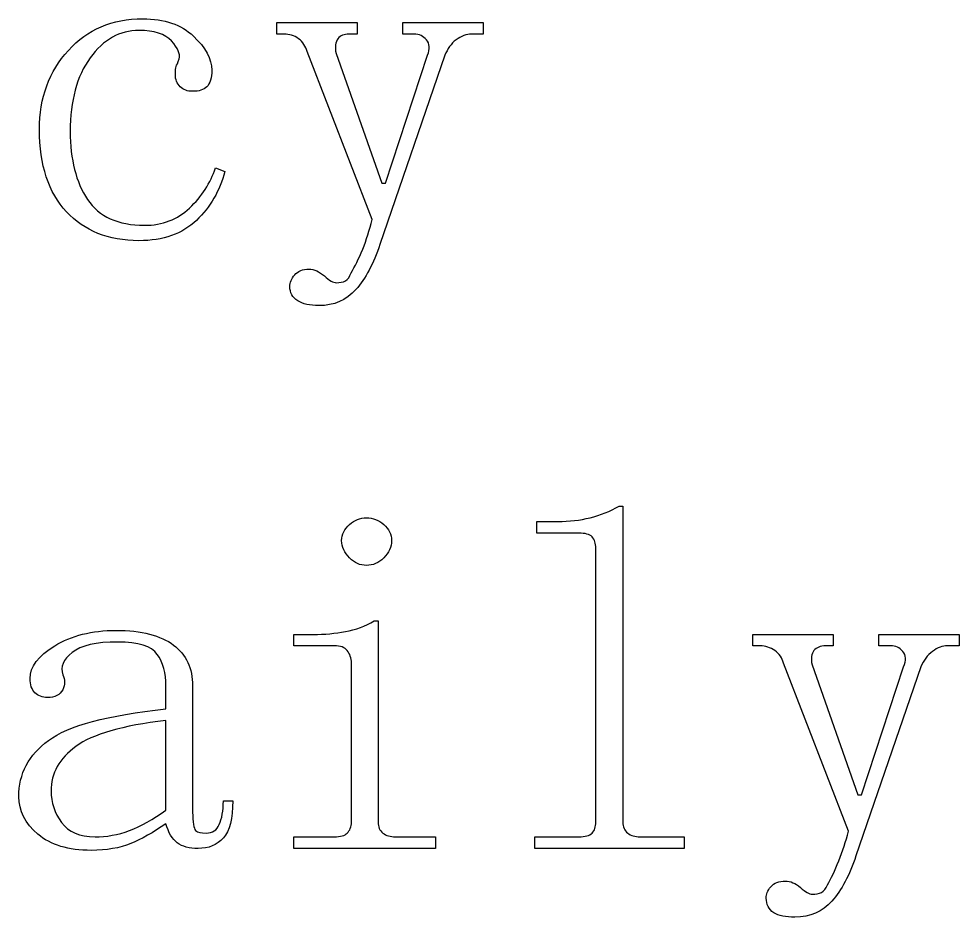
# Model space of a CAD drawing. Header units: centimetres. Extents: x -8.7 to 8.7, y -12.1 to 12.9.
# Drawn here: x 1.806 to 3.878, y 10.692 to 12.67 of the extents above; entities that cross this region are included whole.
import ezdxf

# ---------------------------------------------------------------- set-up
doc = ezdxf.new("R2010")
doc.units = ezdxf.units.CM
doc.header["$MEASUREMENT"] = 0
doc.layers.add('Layer 1', color=7, linetype='Continuous')

msp = doc.modelspace()

# ---------------------------------------------------------------- linework, layer by layer
at = {"layer": 'Layer 1'}
for points, knots in [([(2.07924, 12.67023), (2.01187, 12.67023), (1.95763, 12.64709), (1.91553, 12.60078), (1.91553, 12.60078), (1.87343, 12.55447), (1.85186, 12.49649), (1.85186, 12.42632), (1.85186, 12.42632), (1.85186, 12.34773), (1.87209, 12.28735), (1.91139, 12.24525), (1.91139, 12.24525), (1.95069, 12.20315), (2.0036, 12.18158), (2.07097, 12.18158), (2.07097, 12.18158), (2.1243, 12.18158), (2.1666, 12.19676), (2.19747, 12.22623), (2.19747, 12.22623), (2.22835, 12.2557), (2.24908, 12.29161), (2.26031, 12.33372), (2.26031, 12.33372), (2.26031, 12.33372), (2.23964, 12.34199), (2.23964, 12.34199), (2.23964, 12.34199), (2.22841, 12.30831), (2.20925, 12.27878), (2.18259, 12.25352), (2.18259, 12.25352), (2.15592, 12.22826), (2.12267, 12.21549), (2.08337, 12.21549), (2.08337, 12.21549), (2.02442, 12.21549), (1.98296, 12.23465), (1.95769, 12.27254), (1.95769, 12.27254), (1.93243, 12.31043), (1.91966, 12.36044), (1.91966, 12.42219), (1.91966, 12.42219), (1.91966, 12.48956), (1.93401, 12.54355), (1.96348, 12.58425), (1.96348, 12.58425), (1.99295, 12.62495), (2.02886, 12.64461), (2.07097, 12.64461), (2.07097, 12.64461), (2.10465, 12.64461), (2.12887, 12.6369), (2.1429, 12.62146), (2.1429, 12.62146), (2.15693, 12.60602), (2.16224, 12.593), (2.15944, 12.58177), (2.15944, 12.58177), (2.15663, 12.57335), (2.15423, 12.56804), (2.15283, 12.56523), (2.15283, 12.56523), (2.15143, 12.56242), (2.15118, 12.55629), (2.15118, 12.54787), (2.15118, 12.54787), (2.15118, 12.53664), (2.15491, 12.5276), (2.16193, 12.52058), (2.16193, 12.52058), (2.16895, 12.51356), (2.17799, 12.51066), (2.18922, 12.51066), (2.18922, 12.51066), (2.20325, 12.51066), (2.21362, 12.51356), (2.22064, 12.52058), (2.22064, 12.52058), (2.22766, 12.5276), (2.23139, 12.54012), (2.23139, 12.55696), (2.23139, 12.55696), (2.23139, 12.58222), (2.21754, 12.60694), (2.19088, 12.6322), (2.19088, 12.6322), (2.16421, 12.65746), (2.12698, 12.67023), (2.07926, 12.67023), (2.07926, 12.67023), (2.07926, 12.67023), (2.07924, 12.67023), (2.07924, 12.67023)], [0, 0, 0, 0, 0.04, 0.04, 0.04, 0.04, 0.08, 0.08, 0.08, 0.08, 0.12, 0.12, 0.12, 0.12, 0.16, 0.16, 0.16, 0.16, 0.2, 0.2, 0.2, 0.2, 0.24, 0.24, 0.24, 0.24, 0.28, 0.28, 0.28, 0.28, 0.32, 0.32, 0.32, 0.32, 0.36, 0.36, 0.36, 0.36, 0.4, 0.4, 0.4, 0.4, 0.44, 0.44, 0.44, 0.44, 0.48, 0.48, 0.48, 0.48, 0.52, 0.52, 0.52, 0.52, 0.56, 0.56, 0.56, 0.56, 0.6, 0.6, 0.6, 0.6, 0.64, 0.64, 0.64, 0.64, 0.68, 0.68, 0.68, 0.68, 0.72, 0.72, 0.72, 0.72, 0.76, 0.76, 0.76, 0.76, 0.8, 0.8, 0.8, 0.8, 0.84, 0.84, 0.84, 0.84, 0.88, 0.88, 0.88, 0.88, 0.92, 0.92, 0.92, 0.92, 1, 1, 1, 1]), ([(2.37441, 12.66196), (2.37441, 12.66196), (2.37441, 12.63633), (2.37441, 12.63633), (2.37441, 12.63633), (2.37441, 12.63633), (2.39095, 12.63633), (2.39095, 12.63633), (2.39095, 12.63633), (2.40218, 12.63633), (2.41255, 12.63342), (2.42237, 12.62641), (2.42237, 12.62641), (2.43219, 12.61939), (2.43858, 12.60953), (2.44139, 12.5983), (2.44139, 12.5983), (2.44139, 12.5983), (2.58443, 12.22788), (2.58443, 12.22788), (2.58443, 12.22788), (2.57882, 12.20542), (2.57218, 12.18361), (2.56376, 12.16256), (2.56376, 12.16256), (2.55534, 12.14151), (2.54655, 12.1245), (2.53813, 12.11047), (2.53813, 12.11047), (2.53532, 12.10205), (2.53134, 12.09591), (2.52573, 12.09311), (2.52573, 12.09311), (2.52012, 12.0903), (2.51348, 12.08898), (2.50506, 12.08898), (2.50506, 12.08898), (2.49945, 12.08898), (2.49066, 12.09404), (2.47943, 12.10386), (2.47943, 12.10386), (2.4682, 12.11368), (2.45676, 12.11874), (2.44553, 12.11874), (2.44553, 12.11874), (2.4315, 12.11874), (2.42113, 12.11476), (2.41411, 12.10634), (2.41411, 12.10634), (2.40709, 12.09792), (2.40336, 12.08913), (2.40336, 12.08071), (2.40336, 12.08071), (2.40336, 12.06668), (2.4095, 12.05631), (2.42072, 12.04929), (2.42072, 12.04929), (2.43195, 12.04227), (2.44737, 12.03854), (2.46702, 12.03854), (2.46702, 12.03854), (2.5007, 12.03854), (2.52782, 12.05023), (2.54888, 12.07409), (2.54888, 12.07409), (2.56993, 12.09795), (2.58776, 12.13121), (2.6018, 12.17331), (2.6018, 12.17331), (2.6018, 12.17331), (2.74484, 12.59003), (2.74484, 12.59003), (2.74484, 12.59003), (2.75045, 12.60406), (2.75842, 12.61551), (2.76964, 12.62393), (2.76964, 12.62393), (2.78087, 12.63235), (2.79231, 12.63633), (2.80354, 12.63633), (2.80354, 12.63633), (2.80354, 12.63633), (2.82917, 12.63633), (2.82917, 12.63633), (2.82917, 12.63633), (2.82917, 12.63633), (2.82917, 12.66196), (2.82917, 12.66196), (2.82917, 12.66196), (2.82917, 12.66196), (2.65223, 12.66196), (2.65223, 12.66196), (2.65223, 12.66196), (2.65223, 12.66196), (2.65223, 12.63633), (2.65223, 12.63633), (2.65223, 12.63633), (2.65223, 12.63633), (2.67703, 12.63633), (2.67703, 12.63633), (2.67703, 12.63633), (2.68826, 12.63633), (2.6973, 12.63235), (2.70432, 12.62393), (2.70432, 12.62393), (2.71134, 12.61551), (2.71241, 12.60406), (2.7068, 12.59003), (2.7068, 12.59003), (2.7068, 12.59003), (2.6142, 12.30808), (2.6142, 12.30808), (2.6142, 12.30808), (2.6142, 12.30808), (2.60593, 12.30808), (2.60593, 12.30808), (2.60593, 12.30808), (2.60593, 12.30808), (2.50506, 12.59416), (2.50506, 12.59416), (2.50506, 12.59416), (2.50225, 12.60819), (2.50358, 12.61939), (2.50919, 12.62641), (2.50919, 12.62641), (2.5148, 12.63343), (2.52277, 12.63633), (2.53399, 12.63633), (2.53399, 12.63633), (2.53399, 12.63633), (2.55135, 12.63633), (2.55135, 12.63633), (2.55135, 12.63633), (2.55135, 12.63633), (2.55135, 12.66196), (2.55135, 12.66196), (2.55135, 12.66196), (2.55135, 12.66196), (2.37441, 12.66196), (2.37441, 12.66196)], [0, 0, 0, 0, 0.0277778, 0.0277778, 0.0277778, 0.0277778, 0.0555556, 0.0555556, 0.0555556, 0.0555556, 0.0833333, 0.0833333, 0.0833333, 0.0833333, 0.1111111, 0.1111111, 0.1111111, 0.1111111, 0.1388889, 0.1388889, 0.1388889, 0.1388889, 0.1666667, 0.1666667, 0.1666667, 0.1666667, 0.1944444, 0.1944444, 0.1944444, 0.1944444, 0.2222222, 0.2222222, 0.2222222, 0.2222222, 0.25, 0.25, 0.25, 0.25, 0.2777778, 0.2777778, 0.2777778, 0.2777778, 0.3055556, 0.3055556, 0.3055556, 0.3055556, 0.3333333, 0.3333333, 0.3333333, 0.3333333, 0.3611111, 0.3611111, 0.3611111, 0.3611111, 0.3888889, 0.3888889, 0.3888889, 0.3888889, 0.4166667, 0.4166667, 0.4166667, 0.4166667, 0.4444444, 0.4444444, 0.4444444, 0.4444444, 0.4722222, 0.4722222, 0.4722222, 0.4722222, 0.5, 0.5, 0.5, 0.5, 0.5277778, 0.5277778, 0.5277778, 0.5277778, 0.5555556, 0.5555556, 0.5555556, 0.5555556, 0.5833333, 0.5833333, 0.5833333, 0.5833333, 0.6111111, 0.6111111, 0.6111111, 0.6111111, 0.6388889, 0.6388889, 0.6388889, 0.6388889, 0.6666667, 0.6666667, 0.6666667, 0.6666667, 0.6944444, 0.6944444, 0.6944444, 0.6944444, 0.7222222, 0.7222222, 0.7222222, 0.7222222, 0.75, 0.75, 0.75, 0.75, 0.7777778, 0.7777778, 0.7777778, 0.7777778, 0.8055556, 0.8055556, 0.8055556, 0.8055556, 0.8333333, 0.8333333, 0.8333333, 0.8333333, 0.8611111, 0.8611111, 0.8611111, 0.8611111, 0.8888889, 0.8888889, 0.8888889, 0.8888889, 0.9166667, 0.9166667, 0.9166667, 0.9166667, 0.9444444, 0.9444444, 0.9444444, 0.9444444, 1, 1, 1, 1]), ([(3.12848, 11.59702), (3.10883, 11.58579), (3.08727, 11.577), (3.06481, 11.57139), (3.06481, 11.57139), (3.04235, 11.56578), (3.01897, 11.56312), (2.9937, 11.56312), (2.9937, 11.56312), (2.9937, 11.56312), (2.9474, 11.56312), (2.9474, 11.56312), (2.9474, 11.56312), (2.9474, 11.56312), (2.9474, 11.53749), (2.9474, 11.53749), (2.9474, 11.53749), (2.9474, 11.53749), (3.04, 11.53749), (3.04, 11.53749), (3.04, 11.53749), (3.05403, 11.53749), (3.06332, 11.53483), (3.06894, 11.52922), (3.06894, 11.52922), (3.07455, 11.52361), (3.07721, 11.51482), (3.07721, 11.50359), (3.07721, 11.50359), (3.07721, 11.50359), (3.07721, 10.90166), (3.07721, 10.90166), (3.07721, 10.90166), (3.07721, 10.89043), (3.07456, 10.88247), (3.06894, 10.87686), (3.06894, 10.87686), (3.06333, 10.87125), (3.05404, 10.86859), (3.04, 10.86859), (3.04, 10.86859), (3.04, 10.86859), (2.94326, 10.86859), (2.94326, 10.86859), (2.94326, 10.86859), (2.94326, 10.86859), (2.94326, 10.84296), (2.94326, 10.84296), (2.94326, 10.84296), (2.94326, 10.84296), (3.27151, 10.84296), (3.27151, 10.84296), (3.27151, 10.84296), (3.27151, 10.84296), (3.27151, 10.86859), (3.27151, 10.86859), (3.27151, 10.86859), (3.27151, 10.86859), (3.17477, 10.86859), (3.17477, 10.86859), (3.17477, 10.86859), (3.16354, 10.86859), (3.1545, 10.87124), (3.14748, 10.87686), (3.14748, 10.87686), (3.14046, 10.88247), (3.13673, 10.89044), (3.13673, 10.90166), (3.13673, 10.90166), (3.13673, 10.90166), (3.13673, 11.59702), (3.13673, 11.59702), (3.13673, 11.59702), (3.13673, 11.59702), (3.12846, 11.59702), (3.12846, 11.59702), (3.12846, 11.59702), (3.12846, 11.59702), (3.12848, 11.59702), (3.12848, 11.59702)], [0, 0, 0, 0, 0.047619, 0.047619, 0.047619, 0.047619, 0.0952381, 0.0952381, 0.0952381, 0.0952381, 0.1428571, 0.1428571, 0.1428571, 0.1428571, 0.1904762, 0.1904762, 0.1904762, 0.1904762, 0.2380952, 0.2380952, 0.2380952, 0.2380952, 0.2857143, 0.2857143, 0.2857143, 0.2857143, 0.3333333, 0.3333333, 0.3333333, 0.3333333, 0.3809524, 0.3809524, 0.3809524, 0.3809524, 0.4285714, 0.4285714, 0.4285714, 0.4285714, 0.4761905, 0.4761905, 0.4761905, 0.4761905, 0.5238095, 0.5238095, 0.5238095, 0.5238095, 0.5714286, 0.5714286, 0.5714286, 0.5714286, 0.6190476, 0.6190476, 0.6190476, 0.6190476, 0.6666667, 0.6666667, 0.6666667, 0.6666667, 0.7142857, 0.7142857, 0.7142857, 0.7142857, 0.7619048, 0.7619048, 0.7619048, 0.7619048, 0.8095238, 0.8095238, 0.8095238, 0.8095238, 0.8571429, 0.8571429, 0.8571429, 0.8571429, 0.9047619, 0.9047619, 0.9047619, 0.9047619, 1, 1, 1, 1]), ([(2.57203, 11.57138), (2.558, 11.57138), (2.54605, 11.56632), (2.53482, 11.5565), (2.53482, 11.5565), (2.52359, 11.54668), (2.51746, 11.53498), (2.51746, 11.52095), (2.51746, 11.52095), (2.51746, 11.50691), (2.5236, 11.49414), (2.53482, 11.48292), (2.53482, 11.48292), (2.54605, 11.47169), (2.55799, 11.46638), (2.57203, 11.46638), (2.57203, 11.46638), (2.58606, 11.46638), (2.59884, 11.47169), (2.61006, 11.48292), (2.61006, 11.48292), (2.62129, 11.49415), (2.62742, 11.50692), (2.62742, 11.52095), (2.62742, 11.52095), (2.62742, 11.53498), (2.62128, 11.54668), (2.61006, 11.5565), (2.61006, 11.5565), (2.59883, 11.56632), (2.58606, 11.57138), (2.57203, 11.57138)], [0, 0, 0, 0, 0.1111111, 0.1111111, 0.1111111, 0.1111111, 0.2222222, 0.2222222, 0.2222222, 0.2222222, 0.3333333, 0.3333333, 0.3333333, 0.3333333, 0.4444444, 0.4444444, 0.4444444, 0.4444444, 0.5555556, 0.5555556, 0.5555556, 0.5555556, 0.6666667, 0.6666667, 0.6666667, 0.6666667, 0.7777778, 0.7777778, 0.7777778, 0.7777778, 1, 1, 1, 1]), ([(2.58939, 11.34401), (2.56974, 11.33278), (2.54818, 11.32507), (2.52572, 11.32086), (2.52572, 11.32086), (2.50326, 11.31665), (2.47988, 11.31424), (2.45461, 11.31425), (2.45461, 11.31425), (2.45461, 11.31425), (2.41244, 11.31425), (2.41244, 11.31425), (2.41244, 11.31425), (2.41244, 11.31425), (2.41244, 11.28945), (2.41244, 11.28945), (2.41244, 11.28945), (2.41244, 11.28945), (2.50091, 11.28945), (2.50091, 11.28945), (2.50091, 11.28945), (2.51494, 11.28945), (2.52423, 11.28572), (2.52985, 11.2787), (2.52985, 11.2787), (2.53546, 11.27168), (2.53894, 11.26264), (2.53895, 11.25141), (2.53895, 11.25141), (2.53895, 11.25141), (2.53895, 10.90166), (2.53895, 10.90166), (2.53895, 10.90166), (2.53895, 10.89043), (2.53547, 10.88247), (2.52985, 10.87686), (2.52985, 10.87686), (2.52424, 10.87125), (2.51495, 10.86859), (2.50091, 10.86859), (2.50091, 10.86859), (2.50091, 10.86859), (2.41244, 10.86859), (2.41244, 10.86859), (2.41244, 10.86859), (2.41244, 10.86859), (2.41244, 10.84296), (2.41244, 10.84296), (2.41244, 10.84296), (2.41244, 10.84296), (2.72415, 10.84296), (2.72415, 10.84296), (2.72415, 10.84296), (2.72415, 10.84296), (2.72415, 10.86859), (2.72415, 10.86859), (2.72415, 10.86859), (2.72415, 10.86859), (2.63568, 10.86859), (2.63568, 10.86859), (2.63568, 10.86859), (2.62445, 10.86859), (2.61541, 10.87124), (2.60839, 10.87686), (2.60839, 10.87686), (2.60137, 10.88247), (2.59764, 10.89044), (2.59764, 10.90166), (2.59764, 10.90166), (2.59764, 10.90166), (2.59764, 11.34401), (2.59764, 11.34401), (2.59764, 11.34401), (2.59764, 11.34401), (2.58937, 11.34401), (2.58937, 11.34401), (2.58937, 11.34401), (2.58937, 11.34401), (2.58939, 11.34401), (2.58939, 11.34401)], [0, 0, 0, 0, 0.047619, 0.047619, 0.047619, 0.047619, 0.0952381, 0.0952381, 0.0952381, 0.0952381, 0.1428571, 0.1428571, 0.1428571, 0.1428571, 0.1904762, 0.1904762, 0.1904762, 0.1904762, 0.2380952, 0.2380952, 0.2380952, 0.2380952, 0.2857143, 0.2857143, 0.2857143, 0.2857143, 0.3333333, 0.3333333, 0.3333333, 0.3333333, 0.3809524, 0.3809524, 0.3809524, 0.3809524, 0.4285714, 0.4285714, 0.4285714, 0.4285714, 0.4761905, 0.4761905, 0.4761905, 0.4761905, 0.5238095, 0.5238095, 0.5238095, 0.5238095, 0.5714286, 0.5714286, 0.5714286, 0.5714286, 0.6190476, 0.6190476, 0.6190476, 0.6190476, 0.6666667, 0.6666667, 0.6666667, 0.6666667, 0.7142857, 0.7142857, 0.7142857, 0.7142857, 0.7619048, 0.7619048, 0.7619048, 0.7619048, 0.8095238, 0.8095238, 0.8095238, 0.8095238, 0.8571429, 0.8571429, 0.8571429, 0.8571429, 0.9047619, 0.9047619, 0.9047619, 0.9047619, 1, 1, 1, 1]), ([(2.02053, 11.32334), (1.9672, 11.32334), (1.92225, 11.31189), (1.88576, 11.28944), (1.88576, 11.28944), (1.84927, 11.26698), (1.83119, 11.24277), (1.83119, 11.21751), (1.83119, 11.21751), (1.83119, 11.20347), (1.83492, 11.19311), (1.84194, 11.18609), (1.84194, 11.18609), (1.84896, 11.17907), (1.858, 11.17534), (1.86923, 11.17534), (1.86923, 11.17534), (1.88607, 11.17534), (1.89752, 11.18148), (1.90313, 11.1927), (1.90313, 11.1927), (1.90874, 11.20393), (1.90874, 11.21454), (1.90313, 11.22577), (1.90313, 11.22577), (1.89752, 11.24261), (1.90415, 11.25911), (1.9238, 11.27455), (1.9238, 11.27455), (1.94345, 11.28999), (1.97695, 11.2977), (2.02467, 11.2977), (2.02467, 11.2977), (2.06958, 11.2977), (2.09885, 11.28866), (2.11149, 11.27041), (2.11149, 11.27041), (2.12412, 11.25216), (2.13051, 11.22903), (2.13051, 11.20096), (2.13051, 11.20096), (2.13051, 11.20096), (2.13051, 11.15052), (2.13051, 11.15052), (2.13051, 11.15052), (2.00139, 11.13649), (1.91522, 11.11335), (1.87171, 11.08107), (1.87171, 11.08107), (1.8282, 11.04879), (1.80639, 11.00757), (1.80639, 10.95705), (1.80639, 10.95705), (1.80639, 10.92617), (1.82049, 10.89823), (1.84856, 10.87437), (1.84856, 10.87437), (1.87663, 10.85051), (1.91544, 10.83882), (1.96597, 10.83882), (1.96597, 10.83882), (1.99965, 10.83882), (2.02893, 10.84388), (2.05279, 10.8537), (2.05279, 10.8537), (2.07665, 10.86352), (2.10244, 10.87787), (2.13051, 10.89752), (2.13051, 10.89752), (2.13612, 10.87787), (2.14409, 10.86377), (2.15531, 10.85535), (2.15531, 10.85535), (2.16654, 10.84693), (2.18196, 10.84295), (2.20161, 10.84295), (2.20161, 10.84295), (2.22406, 10.84295), (2.24297, 10.85066), (2.25701, 10.8661), (2.25701, 10.8661), (2.27104, 10.88154), (2.27768, 10.90866), (2.27768, 10.94796), (2.27768, 10.94796), (2.27768, 10.94796), (2.25701, 10.94796), (2.25701, 10.94796), (2.25701, 10.94796), (2.25701, 10.9255), (2.25353, 10.9085), (2.24791, 10.89587), (2.24791, 10.89587), (2.2423, 10.88324), (2.23301, 10.87685), (2.21897, 10.87685), (2.21897, 10.87685), (2.20774, 10.87685), (2.20003, 10.87843), (2.19582, 10.88264), (2.19582, 10.88264), (2.19161, 10.88685), (2.18921, 10.9007), (2.18921, 10.92315), (2.18921, 10.92315), (2.18921, 10.92315), (2.18921, 11.20096), (2.18921, 11.20096), (2.18921, 11.20096), (2.18921, 11.24026), (2.17511, 11.27003), (2.14704, 11.29108), (2.14704, 11.29108), (2.11897, 11.31213), (2.07667, 11.32333), (2.02054, 11.32333), (2.02054, 11.32333), (2.02054, 11.32333), (2.02053, 11.32334), (2.02053, 11.32334)], [0, 0, 0, 0, 0.0322581, 0.0322581, 0.0322581, 0.0322581, 0.0645161, 0.0645161, 0.0645161, 0.0645161, 0.0967742, 0.0967742, 0.0967742, 0.0967742, 0.1290323, 0.1290323, 0.1290323, 0.1290323, 0.1612903, 0.1612903, 0.1612903, 0.1612903, 0.1935484, 0.1935484, 0.1935484, 0.1935484, 0.2258065, 0.2258065, 0.2258065, 0.2258065, 0.2580645, 0.2580645, 0.2580645, 0.2580645, 0.2903226, 0.2903226, 0.2903226, 0.2903226, 0.3225806, 0.3225806, 0.3225806, 0.3225806, 0.3548387, 0.3548387, 0.3548387, 0.3548387, 0.3870968, 0.3870968, 0.3870968, 0.3870968, 0.4193548, 0.4193548, 0.4193548, 0.4193548, 0.4516129, 0.4516129, 0.4516129, 0.4516129, 0.483871, 0.483871, 0.483871, 0.483871, 0.516129, 0.516129, 0.516129, 0.516129, 0.5483871, 0.5483871, 0.5483871, 0.5483871, 0.5806452, 0.5806452, 0.5806452, 0.5806452, 0.6129032, 0.6129032, 0.6129032, 0.6129032, 0.6451613, 0.6451613, 0.6451613, 0.6451613, 0.6774194, 0.6774194, 0.6774194, 0.6774194, 0.7096774, 0.7096774, 0.7096774, 0.7096774, 0.7419355, 0.7419355, 0.7419355, 0.7419355, 0.7741935, 0.7741935, 0.7741935, 0.7741935, 0.8064516, 0.8064516, 0.8064516, 0.8064516, 0.8387097, 0.8387097, 0.8387097, 0.8387097, 0.8709677, 0.8709677, 0.8709677, 0.8709677, 0.9032258, 0.9032258, 0.9032258, 0.9032258, 0.9354839, 0.9354839, 0.9354839, 0.9354839, 1, 1, 1, 1]), ([(3.42283, 11.31424), (3.42283, 11.31424), (3.42283, 11.28944), (3.42283, 11.28944), (3.42283, 11.28944), (3.42283, 11.28944), (3.43937, 11.28944), (3.43937, 11.28944), (3.43937, 11.28944), (3.4506, 11.28944), (3.46179, 11.28571), (3.47162, 11.27869), (3.47162, 11.27869), (3.48144, 11.27167), (3.48783, 11.26263), (3.49064, 11.2514), (3.49064, 11.2514), (3.49064, 11.2514), (3.63368, 10.88098), (3.63368, 10.88098), (3.63368, 10.88098), (3.62807, 10.85852), (3.6206, 10.83671), (3.61218, 10.81566), (3.61218, 10.81566), (3.60376, 10.79461), (3.5958, 10.77678), (3.58738, 10.76274), (3.58738, 10.76274), (3.58457, 10.75432), (3.57976, 10.74901), (3.57415, 10.7462), (3.57415, 10.7462), (3.56854, 10.74339), (3.5619, 10.74207), (3.55348, 10.74207), (3.55348, 10.74207), (3.54787, 10.74207), (3.53908, 10.74713), (3.52785, 10.75695), (3.52785, 10.75695), (3.51662, 10.76677), (3.506, 10.77101), (3.49478, 10.77101), (3.49478, 10.77101), (3.48075, 10.77101), (3.46955, 10.76703), (3.46253, 10.75861), (3.46253, 10.75861), (3.45551, 10.75019), (3.45261, 10.74223), (3.45261, 10.73381), (3.45261, 10.73381), (3.45261, 10.71978), (3.45792, 10.70858), (3.46915, 10.70156), (3.46915, 10.70156), (3.48038, 10.69454), (3.4958, 10.69164), (3.51545, 10.69164), (3.51545, 10.69164), (3.54913, 10.69164), (3.57625, 10.70333), (3.59731, 10.72719), (3.59731, 10.72719), (3.61836, 10.75105), (3.63619, 10.78431), (3.65023, 10.82641), (3.65023, 10.82641), (3.65023, 10.82641), (3.79327, 11.24313), (3.79327, 11.24313), (3.79327, 11.24313), (3.79888, 11.25716), (3.80767, 11.26861), (3.8189, 11.27703), (3.8189, 11.27703), (3.83013, 11.28545), (3.84074, 11.28943), (3.85197, 11.28943), (3.85197, 11.28943), (3.85197, 11.28943), (3.8776, 11.28943), (3.8776, 11.28943), (3.8776, 11.28943), (3.8776, 11.28943), (3.8776, 11.31423), (3.8776, 11.31423), (3.8776, 11.31423), (3.8776, 11.31423), (3.70066, 11.31423), (3.70066, 11.31423), (3.70066, 11.31423), (3.70066, 11.31423), (3.70066, 11.28943), (3.70066, 11.28943), (3.70066, 11.28943), (3.70066, 11.28943), (3.72629, 11.28943), (3.72629, 11.28943), (3.72629, 11.28943), (3.73752, 11.28943), (3.74656, 11.28545), (3.75358, 11.27703), (3.75358, 11.27703), (3.7606, 11.26861), (3.76085, 11.25716), (3.75523, 11.24313), (3.75523, 11.24313), (3.75523, 11.24313), (3.66263, 10.96118), (3.66263, 10.96118), (3.66263, 10.96118), (3.66263, 10.96118), (3.65436, 10.96118), (3.65436, 10.96118), (3.65436, 10.96118), (3.65436, 10.96118), (3.55349, 11.24726), (3.55349, 11.24726), (3.55349, 11.24726), (3.55068, 11.26129), (3.55201, 11.27166), (3.55762, 11.27868), (3.55762, 11.27868), (3.56323, 11.2857), (3.57202, 11.28943), (3.58325, 11.28943), (3.58325, 11.28943), (3.58325, 11.28943), (3.59979, 11.28943), (3.59979, 11.28943), (3.59979, 11.28943), (3.59979, 11.28943), (3.59979, 11.31423), (3.59979, 11.31423), (3.59979, 11.31423), (3.59979, 11.31423), (3.42285, 11.31423), (3.42285, 11.31423), (3.42285, 11.31423), (3.42285, 11.31423), (3.42283, 11.31424), (3.42283, 11.31424)], [0, 0, 0, 0, 0.027027, 0.027027, 0.027027, 0.027027, 0.0540541, 0.0540541, 0.0540541, 0.0540541, 0.0810811, 0.0810811, 0.0810811, 0.0810811, 0.1081081, 0.1081081, 0.1081081, 0.1081081, 0.1351351, 0.1351351, 0.1351351, 0.1351351, 0.1621622, 0.1621622, 0.1621622, 0.1621622, 0.1891892, 0.1891892, 0.1891892, 0.1891892, 0.2162162, 0.2162162, 0.2162162, 0.2162162, 0.2432432, 0.2432432, 0.2432432, 0.2432432, 0.2702703, 0.2702703, 0.2702703, 0.2702703, 0.2972973, 0.2972973, 0.2972973, 0.2972973, 0.3243243, 0.3243243, 0.3243243, 0.3243243, 0.3513514, 0.3513514, 0.3513514, 0.3513514, 0.3783784, 0.3783784, 0.3783784, 0.3783784, 0.4054054, 0.4054054, 0.4054054, 0.4054054, 0.4324324, 0.4324324, 0.4324324, 0.4324324, 0.4594595, 0.4594595, 0.4594595, 0.4594595, 0.4864865, 0.4864865, 0.4864865, 0.4864865, 0.5135135, 0.5135135, 0.5135135, 0.5135135, 0.5405405, 0.5405405, 0.5405405, 0.5405405, 0.5675676, 0.5675676, 0.5675676, 0.5675676, 0.5945946, 0.5945946, 0.5945946, 0.5945946, 0.6216216, 0.6216216, 0.6216216, 0.6216216, 0.6486486, 0.6486486, 0.6486486, 0.6486486, 0.6756757, 0.6756757, 0.6756757, 0.6756757, 0.7027027, 0.7027027, 0.7027027, 0.7027027, 0.7297297, 0.7297297, 0.7297297, 0.7297297, 0.7567568, 0.7567568, 0.7567568, 0.7567568, 0.7837838, 0.7837838, 0.7837838, 0.7837838, 0.8108108, 0.8108108, 0.8108108, 0.8108108, 0.8378378, 0.8378378, 0.8378378, 0.8378378, 0.8648649, 0.8648649, 0.8648649, 0.8648649, 0.8918919, 0.8918919, 0.8918919, 0.8918919, 0.9189189, 0.9189189, 0.9189189, 0.9189189, 0.9459459, 0.9459459, 0.9459459, 0.9459459, 1, 1, 1, 1]), ([(2.1305, 11.1249), (2.1305, 11.1249), (2.1305, 10.92729), (2.1305, 10.92729), (2.1305, 10.92729), (2.10243, 10.90764), (2.07556, 10.89247), (2.0503, 10.88264), (2.0503, 10.88264), (2.02504, 10.87282), (1.99949, 10.86858), (1.97423, 10.86858), (1.97423, 10.86858), (1.94055, 10.86858), (1.91608, 10.87895), (1.90064, 10.9), (1.90064, 10.9), (1.8852, 10.92105), (1.87749, 10.94419), (1.87749, 10.96945), (1.87749, 10.96945), (1.87749, 11.00875), (1.89557, 11.04118), (1.93206, 11.06784), (1.93206, 11.06784), (1.96855, 11.09451), (2.03506, 11.11366), (2.1305, 11.12489), (2.1305, 11.12489), (2.1305, 11.12489), (2.1305, 11.1249), (2.1305, 11.1249)], [0, 0, 0, 0, 0.1111111, 0.1111111, 0.1111111, 0.1111111, 0.2222222, 0.2222222, 0.2222222, 0.2222222, 0.3333333, 0.3333333, 0.3333333, 0.3333333, 0.4444444, 0.4444444, 0.4444444, 0.4444444, 0.5555556, 0.5555556, 0.5555556, 0.5555556, 0.6666667, 0.6666667, 0.6666667, 0.6666667, 0.7777778, 0.7777778, 0.7777778, 0.7777778, 1, 1, 1, 1])]:
    msp.add_open_spline(points, degree=3, knots=knots, dxfattribs=at)

doc.saveas('drawing.dxf')
